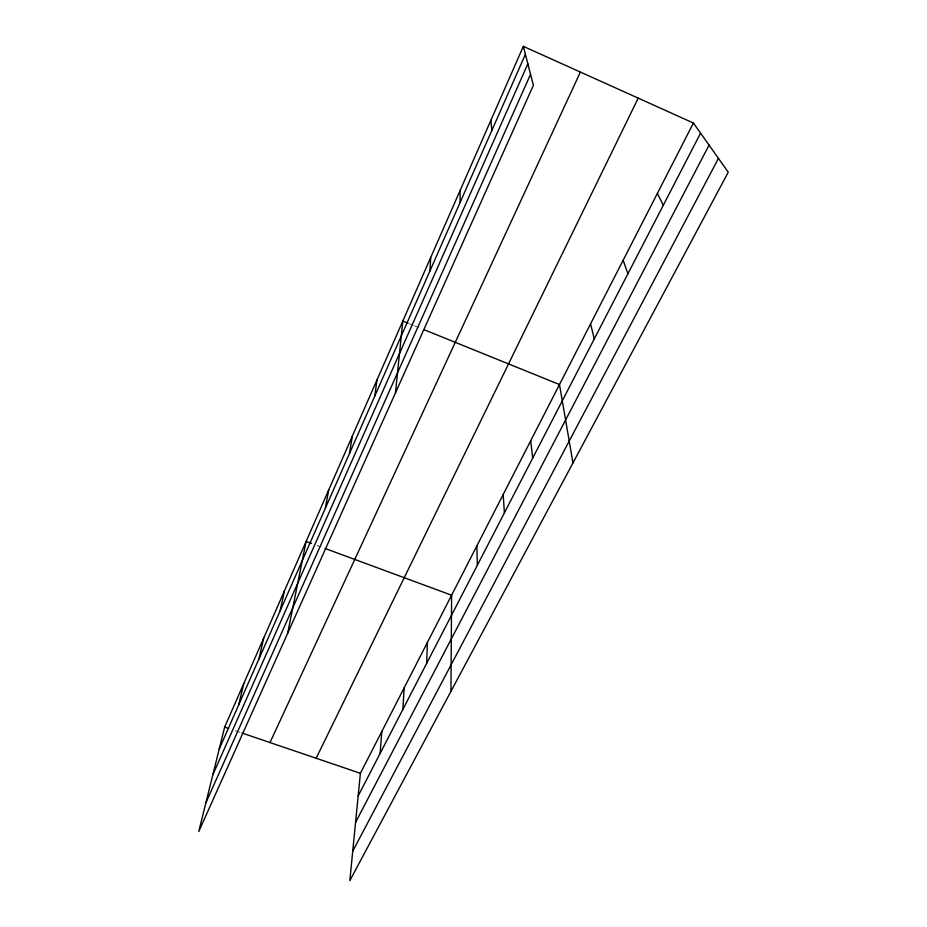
<?xml version="1.0" encoding="UTF-8"?>
<svg xmlns="http://www.w3.org/2000/svg" width="927" height="927" viewBox="0 0 927 927"><rect width="100%" height="100%" fill="white"/><g stroke="black" fill="none" stroke-linecap="round" stroke-linejoin="round"><path stroke-width="0.7" stroke-dasharray="4.63 3.48" d="M235.319 730.754L240.649 732.573M316.93 545.447L320.985 546.942M409.363 323.732L413.303 325.331M414.612 325.864L418.54 327.451"/><path stroke-width="1.39" d="M450.939 691.368L451.6 595.204L325.029 548.448M426.663 663.338L427.393 642.469M429.954 270.904L430.707 257.474M402.897 709.364L404.16 687.834M380.082 753.524L381.843 731.415M693.419 123.024L360.394 773.303L349.838 880.65L728.251 172.213L693.419 123.024L523.338 46.35L224.647 727.127L198.749 831.565L533.384 85.307L523.338 46.35M395.47 392.863L402.805 321.078L408.054 323.199M374.786 396.072L376.976 379.943M349.502 453.442L352.295 436.188M325.354 508.239L328.703 489.966M287.683 633.245L306.107 541.449L311.518 543.454M280.151 610.789L284.462 590.777M258.981 658.83L263.708 638.089M238.679 704.902L243.789 683.5M219.189 749.12L525.4 54.322M212.816 774.845L527.845 63.812M205.875 802.84L530.545 74.311M270 742.55L580.383 72.074M316.153 758.251L638.205 98.135M358.17 795.945L700.569 133.129M355.562 822.411L709.062 145.11M352.735 851.16L718.448 158.366M224.647 727.127L228.645 728.483M241.982 733.025L360.394 773.303M423.79 329.583L559.491 384.543L572.967 462.921M657.394 193.384L663.292 205.284M623.141 260.255L627.915 273.778M590.545 323.894L594.288 338.876M530.707 440.742L532.677 458.135M490.858 120.383L491.878 130.371M503.187 494.485L504.392 512.898M476.837 545.922L477.347 565.238M460.024 190.661L460.105 202.468"/></g></svg>
